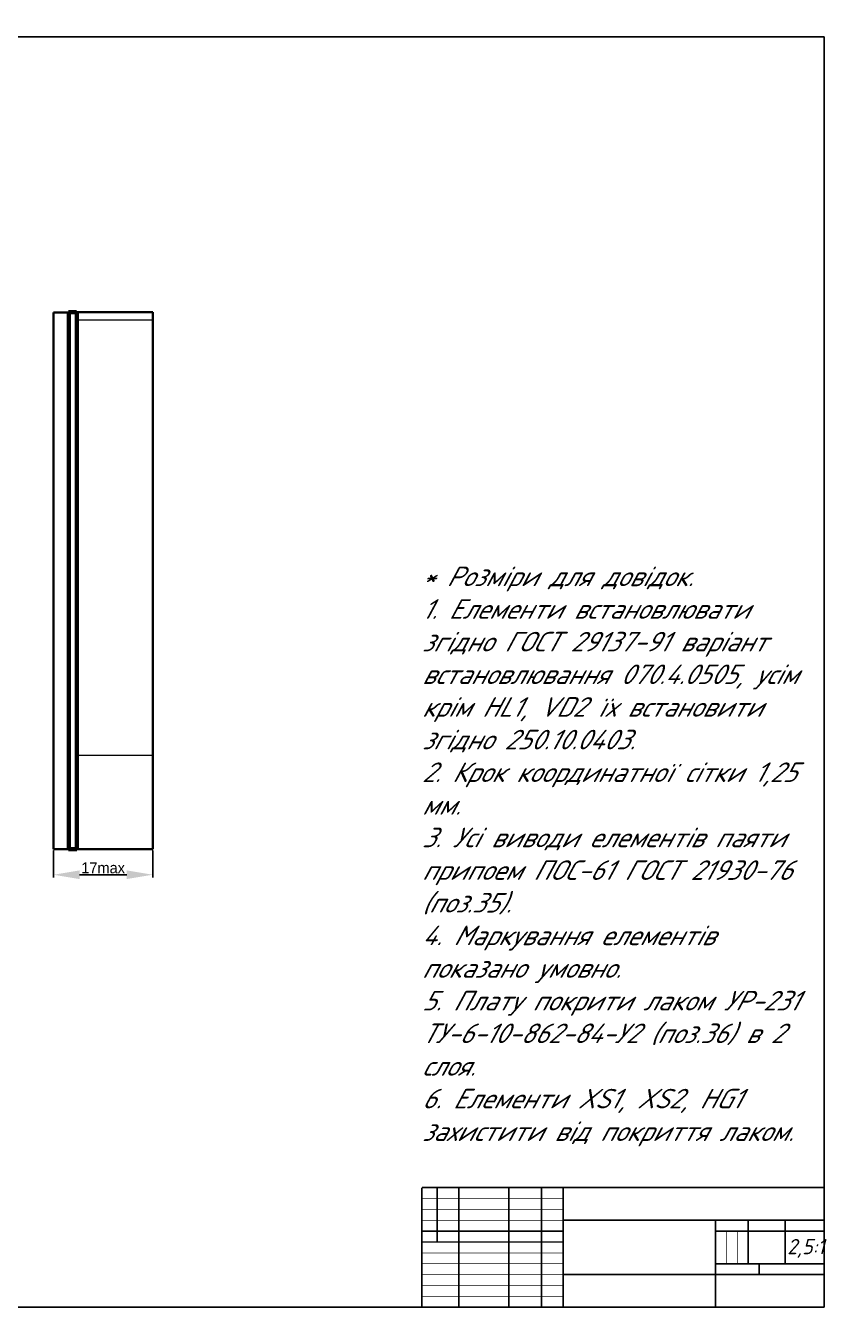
# Model space of a CAD drawing. Header units: millimetres. Extents: x 0 to 841, y 0 to 594.
# Drawn here: x 469 to 841, y 0 to 594 of the extents above; entities that cross this region are included whole.
import ezdxf

# ---------------------------------------------------------------- set-up
doc = ezdxf.new("R2010")
doc.units = ezdxf.units.MM
doc.layers.get('0').update_dxf_attribs({"lineweight": 50})
doc.layers.add('Sheet', color=255, linetype='Continuous')
doc.layers.add('маркировка', color=38, linetype='Continuous')
doc.layers.add('Позиции', color=131, linetype='Continuous', lineweight=40)
doc.styles.add('Gost', font='GOST type B.ttf', dxfattribs={"oblique": 15, "height": 6})
doc.dimstyles.new('ISO-25', dxfattribs={"dimtxt": 2.5, "dimasz": 2.5, "dimexe": 1.25, "dimexo": 0.625, "dimtad": 1, "dimtxsty": 'Standard', "dimcen": 2.5, "dimadec": 0, "dimazin": 0, "dimtfac": 1, "dimtmove": 0, "dimatfit": 3, "dimfxl": 1, "dimarcsym": 0})

# ---------------------------------------------------------------- blocks, each defined once
blk = doc.blocks.new('*D48')
at = {"color": 0, "lineweight": -2, "transparency": 16777216}
for p, q in [((481.59, 214.99), (481.59, 202.58)), ((527.25, 214.99), (527.25, 202.58)), ((493.59, 203.83), (515.25, 203.83))]:
    blk.add_line(p, q, dxfattribs=at)
at = {"color": 0, "lineweight": 90, "transparency": 16777216}
for points in [[(493.59, 205.83), (493.59, 201.83), (481.59, 203.83)], [(515.25, 205.83), (515.25, 201.83), (527.25, 203.83)]]:
    blk.add_solid(points, dxfattribs=at)
at = {"layer": 'Defpoints', "color": 0, "lineweight": 90, "transparency": 16777216}
for p in [(481.59, 215.62), (527.25, 215.62), (527.25, 203.83)]:
    blk.add_point(p, dxfattribs=at)
at = {"color": 0, "lineweight": 40, "transparency": 16777216, "insert": (504.42, 206.96), "char_height": 2.5, "attachment_point": 5}
blk.add_mtext('{\\H2x;17max}', dxfattribs=at)

msp = doc.modelspace()

# ---------------------------------------------------------------- linework, layer by layer
at = {"lineweight": 40}
for p, q in [((488.588, 462.305), (481.588, 462.305)), ((481.588, 462.305), (481.588, 289.284)), ((492.249, 462.463), (527.249, 462.463)), ((527.249, 462.463), (527.249, 215.615)), ((481.588, 289.284), (481.588, 215.615)), ((481.588, 215.615), (488.588, 215.615)), ((527.249, 215.615), (492.301, 215.615))]:
    msp.add_line(p, q, dxfattribs=at)
at = {"layer": 'Sheet', "lineweight": 40}
for points, const_width in [([(0, 594), (840.958, 594), (840.958, 0.042), (0, 0.042), (0, 594)], 0.0991), ([(20, 589), (836, 589)], 0.749), ([(836, 5), (836, 589)], 0.749), ([(836, 60), (651, 60)], 0.749), ([(651, 60), (651, 5)], 0.749), ([(658, 60), (658, 35)], 0.749), ([(668, 5), (668, 60)], 0.749), ([(691, 60), (691, 5)], 0.749), ([(706, 5), (706, 60)], 0.749), ([(716, 60), (716, 5)], 0.749), ([(716, 55), (651, 55)], 0.3), ([(651, 50), (716, 50)], 0.3), ([(716, 45), (651, 45)], 0.3), ([(716, 45), (836, 45)], 0.749), ([(786, 45), (786, 5)], 0.749), ([(801, 25), (801, 45)], 0.749), ([(818, 45), (818, 25)], 0.749), ([(716, 40), (651, 40)], 0.749), ([(836, 40), (786, 40)], 0.749), ([(791, 25), (791, 40)], 0.3), ([(796, 40), (796, 25)], 0.3), ([(651, 35), (716, 35)], 0.749), ([(651, 30), (716, 30)], 0.3), ([(716, 25), (651, 25)], 0.3), ([(786, 25), (836, 25)], 0.749), ([(806, 25), (806, 20)], 0.749), ([(651, 20), (716, 20)], 0.3), ([(836, 20), (716, 20)], 0.749), ([(716, 15), (651, 15)], 0.3), ([(651, 10), (716, 10)], 0.3), ([(836, 5), (8, 5)], 0.749)]:
    msp.add_lwpolyline(points, dxfattribs=dict(at, const_width=const_width))
at = {"layer": 'маркировка', "lineweight": 70}
for p, q in [((492.249, 462.463), (488.537, 462.463)), ((488.588, 462.305), (488.588, 215.615)), ((492.301, 215.615), (492.301, 462.305)), ((488.54, 215.615), (492.253, 215.615))]:
    msp.add_line(p, q, dxfattribs=at)
at = {"layer": 'Позиции', "color": 1, "lineweight": 20}
for p, q in [((492.75, 458.969), (527.022, 458.969)), ((527.022, 458.969), (527.022, 458.969)), ((492.488, 258.835), (527.124, 258.835)), ((527.124, 258.835), (527.124, 258.835))]:
    msp.add_line(p, q, dxfattribs=at)

# ---------------------------------------------------------------- texts
at = {"lineweight": 40, "insert": (650.967, 345.471), "char_height": 9, "attachment_point": 1, "style": 'Gost'}
msp.add_mtext_dynamic_manual_height_columns('{\\fGOST type B|b0|i1|c204|p34;* Розміри для довідок.\\P1. Елементи встановлювати згідно ГОСТ 29137-91 варіант встановлювання 070.4.0505, усім крім HL1, VD2 їх встановити згідно 250.10.0403.\\P2. Крок координатної сітки 1,25 мм.\\P3. Усі виводи елементів паяти припоем ПОС-61 ГОСТ 21930-76 (поз.35).\\P4. Маркування елементів показано умовно.\\P5. Плату покрити лаком УР-231 ТУ-6-10-862-84-У2 (поз.36) в 2 слоя.\\P6. Елементи XS1, XS2, HG1 захистити від покриття лаком.\\P }', width=177.75188, gutter_width=12.5, heights=[0], dxfattribs=at)
at = {"layer": 'Позиции', "lineweight": 90, "insert": (818.973, 36.392), "char_height": 7, "attachment_point": 1, "style": 'Gost'}
msp.add_mtext_dynamic_manual_height_columns('2,5:1', width=17.8558, gutter_width=12.5, heights=[0], dxfattribs=at)

# ---------------------------------------------------------------- dimensions: what is measured, and where the dimension line sits
at = {"lineweight": 40}
dim = msp.add_linear_dim(base=(527.249, 203.834), p1=(481.588, 215.615), p2=(527.249, 215.615), text='{\\H2x;17max}', dimstyle='ISO-25', override={"dimasz": 12}, dxfattribs=at)
dim.commit()
dim.dimension.update_dxf_attribs({"geometry": '*D48', "text_midpoint": (504.419, 206.959)})

doc.saveas('drawing.dxf')
